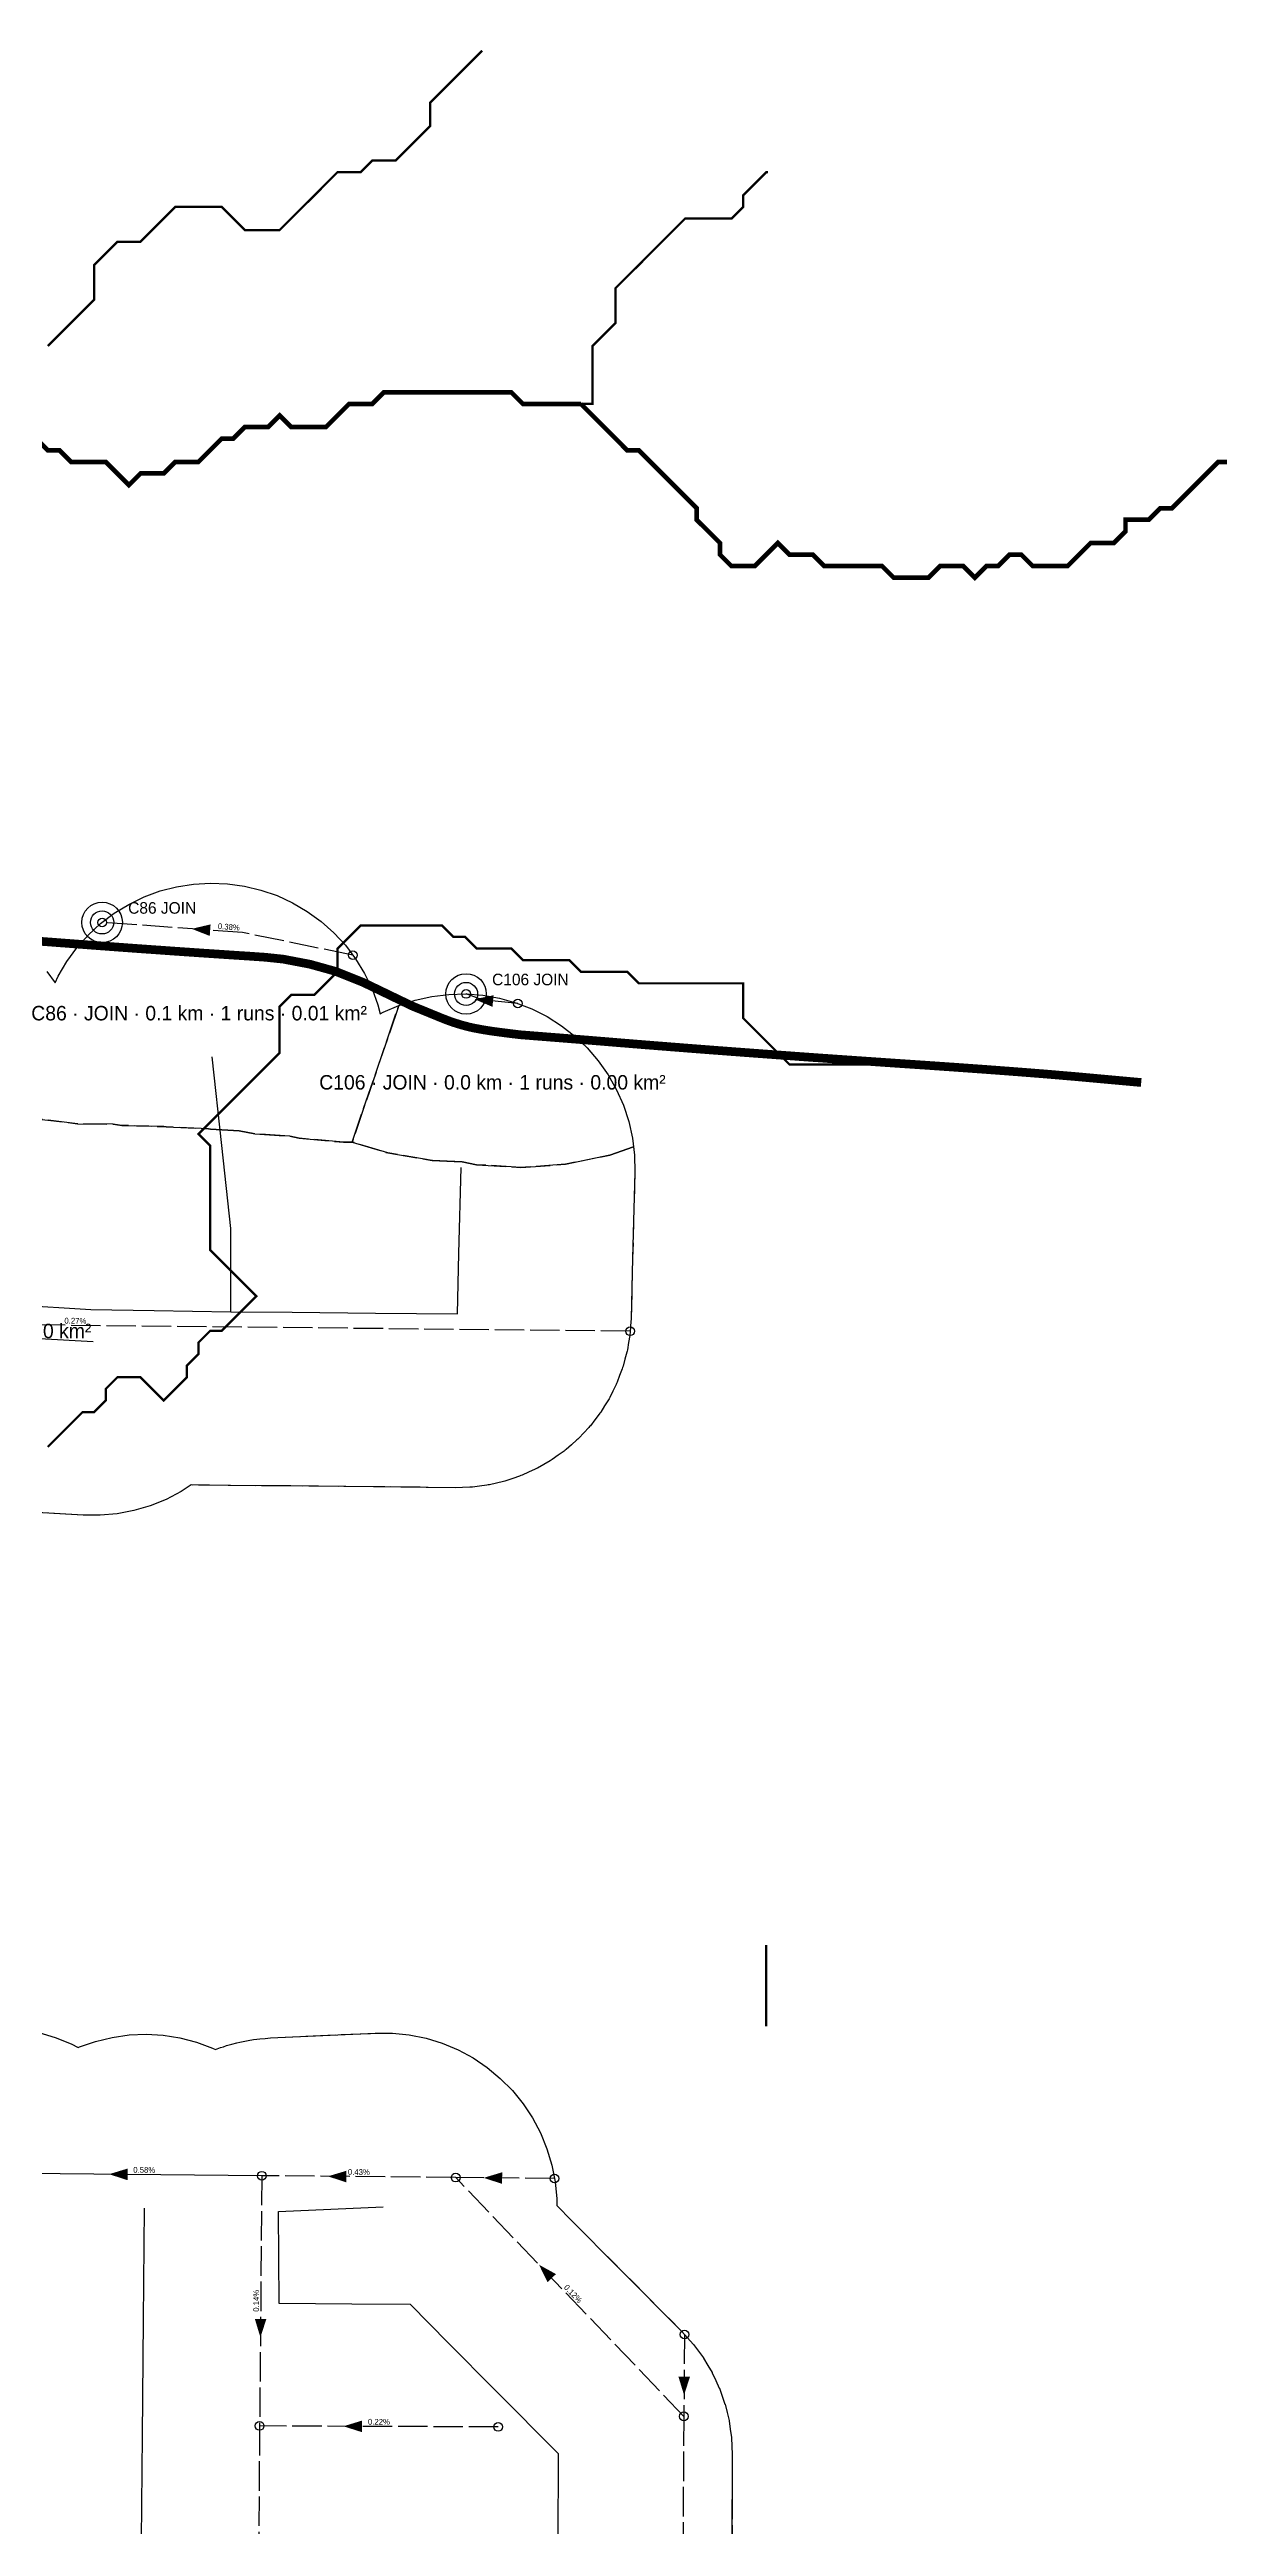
# Model space of a CAD drawing. Header units: metres. Extents: x 440276 to 476894, y 2561381 to 2578972.
# Drawn here: x 446707 to 447115, y 2567024 to 2567880 of the extents above; entities that cross this region are included whole.
import ezdxf
from ezdxf.enums import TextEntityAlignment as Align

# ---------------------------------------------------------------- set-up
doc = ezdxf.new("R2010")
doc.units = ezdxf.units.M
doc.header["$LTSCALE"] = 8
doc.linetypes.add('DASHED', pattern=[1.524, 1.27, -0.254])
for name, color, linetype in [('A_ARROWS', 7, 'Continuous'), ('A_BUILT_2006', 252, 'Continuous'), ('A_CATCH_LABEL', 7, 'Continuous'), ('A_CATCHMENTS', 7, 'Continuous'), ('A_ENVELOPE', 3, 'Continuous'), ('A_GRADIENT', 8, 'Continuous'), ('A_JUNCTIONS', 8, 'Continuous'), ('A_MAIN_PIPE', 5, 'Continuous'), ('A_OUTLET_LABEL', 7, 'Continuous'), ('A_OUTLETS', 7, 'Continuous'), ('A_RUNS', 7, 'Continuous'), ('A_STREAMS', 5, 'Continuous')]:
    doc.layers.add(name, color=color, linetype=linetype)

msp = doc.modelspace()

# ---------------------------------------------------------------- linework, layer by layer
at = {"layer": 'A_ARROWS', "color": 1}
for points in [[(446756.24, 2567576.13), (446762.77, 2567577.66), (446762.48, 2567573.67)], [(446727.7, 2567146.06), (446734.12, 2567148), (446734.08, 2567144)], [(446803.27, 2567145.32), (446809.69, 2567147.25), (446809.65, 2567143.25)], [(446857.06, 2567144.79), (446863.48, 2567146.73), (446863.44, 2567142.73)], [(446876.17, 2567114.8), (446882.04, 2567111.56), (446879.15, 2567108.79)], [(446779.98, 2567089.69), (446778.04, 2567096.11), (446782.04, 2567096.07)], [(446926.28, 2567069.74), (446924.33, 2567076.16), (446928.33, 2567076.13)], [(446808.66, 2567059), (446815.07, 2567060.97), (446815.05, 2567056.97)]]:
    msp.add_solid(points, dxfattribs=at)
at = {"layer": 'A_ARROWS', "color": 3}
msp.add_solid([(446853.94, 2567551.81), (446860.5, 2567553.19), (446860.12, 2567549.2)], dxfattribs=at)
at = {"layer": 'A_BUILT_2006', "color": 252}
for points in [[(446766.63, 2567501.26), (446763.31, 2567531.95)], [(446769.74, 2567472.59), (446766.63, 2567501.26)], [(446848.54, 2567463.99), (446849.31, 2567493.67)], [(446769.82, 2567443.84), (446769.74, 2567472.59)], [(446848, 2567443.13), (446848.54, 2567463.99)], [(446695.53, 2567446.23), (446721.36, 2567444.72)], [(446721.36, 2567444.72), (446743.27, 2567444.29)], [(446743.27, 2567444.29), (446769.82, 2567443.84)], [(446769.82, 2567443.84), (446790.95, 2567443.76)], [(446790.95, 2567443.76), (446819.67, 2567443.44)], [(446819.67, 2567443.44), (446848, 2567443.13)], [(446703.72, 2567434.65), (446722.25, 2567433.57)], [(446739.58, 2567095.64), (446739.94, 2567134.36)], [(446786.19, 2567133.2), (446822.37, 2567134.84)], [(446786.47, 2567101.36), (446786.19, 2567133.2)], [(446811.53, 2567101.17), (446786.47, 2567101.36)], [(446831.83, 2567101.01), (446811.53, 2567101.17)], [(446844.84, 2567087.77), (446831.83, 2567101.01)], [(446739.29, 2567055.69), (446739.58, 2567095.64)], [(446861.07, 2567071.51), (446844.84, 2567087.77)], [(446882.94, 2567049.45), (446861.07, 2567071.51)], [(446738.89, 2567019.8), (446739.29, 2567055.69)], [(446882.83, 2567018.66), (446882.94, 2567049.45)]]:
    msp.add_lwpolyline(points, dxfattribs=at)
at = {"layer": 'A_CATCHMENTS', "color": 1, "linetype": 'DASHED'}
for points in [[(446706.23, 2567561.37), (446709.09, 2567557.48), (446710.12, 2567559.73), (446713.1, 2567564.8), (446716.56, 2567569.57), (446720.48, 2567573.97), (446724.8, 2567577.96), (446729.5, 2567581.52), (446734.52, 2567584.59), (446739.82, 2567587.16), (446745.34, 2567589.2), (446751.04, 2567590.68), (446756.85, 2567591.6), (446762.73, 2567591.95), (446768.62, 2567591.71), (446774.45, 2567590.91), (446780.17, 2567589.53), (446785.74, 2567587.6), (446791.08, 2567585.13), (446796.16, 2567582.15), (446800.92, 2567578.69), (446805.33, 2567574.78), (446809.32, 2567570.45), (446812.87, 2567565.76), (446815.95, 2567560.74), (446818.52, 2567555.44), (446820.55, 2567549.91), (446821.39, 2567546.72), (446822.42, 2567547.3), (446827.81, 2567549.68), (446827.81, 2567549.68), (446811.65, 2567502.51), (446811.65, 2567502.51), (446808.72, 2567502.42), (446793.4, 2567503.8), (446790.12, 2567504.48), (446778.09, 2567505.37), (446772.65, 2567506.4), (446762.78, 2567506.98), (446762.04, 2567507.1), (446747.45, 2567507.73), (446746.57, 2567507.86), (446732.13, 2567508.25), (446729.08, 2567508.67), (446716.8, 2567508.81), (446701.49, 2567510.67)], [(446703.48, 2567194.98), (446709.12, 2567193.29), (446714.57, 2567191.06), (446716.99, 2567189.78), (446717.49, 2567190.01), (446723.05, 2567191.94), (446728.78, 2567193.32), (446734.61, 2567194.13), (446740.49, 2567194.36), (446746.37, 2567194.02), (446752.18, 2567193.1), (446757.88, 2567191.62), (446763.41, 2567189.58), (446764.48, 2567189.07), (446764.48, 2567189.07), (446766.19, 2567189.77), (446767.24, 2567190.08), (446768.27, 2567190.46), (446770.06, 2567190.93), (446771.83, 2567191.46), (446772.91, 2567191.67), (446773.97, 2567191.94), (446775.8, 2567192.23), (446777.61, 2567192.59), (446778.71, 2567192.69), (446779.79, 2567192.86), (446781.63, 2567192.97), (446783.47, 2567193.14), (446819.65, 2567194.78), (446825.54, 2567194.76), (446831.4, 2567194.16), (446837.17, 2567192.99), (446842.8, 2567191.26), (446848.23, 2567188.98), (446853.41, 2567186.19), (446858.3, 2567182.9), (446862.83, 2567179.15), (446866.98, 2567174.97), (446870.7, 2567170.4), (446873.95, 2567165.49), (446876.71, 2567160.29), (446878.94, 2567154.84), (446880.63, 2567149.2), (446881.76, 2567143.42), (446882.31, 2567137.56), (446882.3, 2567135.26), (446887.48, 2567129.99), (446903.54, 2567113.89), (446903.61, 2567113.82), (446903.69, 2567113.75), (446925.55, 2567091.68), (446927.5, 2567089.51), (446929.45, 2567087.35), (446929.47, 2567087.32), (446929.49, 2567087.3), (446931.21, 2567084.95), (446932.94, 2567082.61), (446932.96, 2567082.58), (446932.98, 2567082.55), (446934.46, 2567080.05), (446935.95, 2567077.54), (446935.96, 2567077.52), (446935.98, 2567077.49), (446937.21, 2567074.85), (446938.45, 2567072.21), (446938.46, 2567072.18), (446938.47, 2567072.16), (446939.44, 2567069.41), (446940.41, 2567066.66), (446940.42, 2567066.63), (446940.43, 2567066.6), (446941.13, 2567063.77), (446941.83, 2567060.95), (446941.83, 2567060.92), (446941.84, 2567060.89), (446942.25, 2567058), (446942.67, 2567055.12), (446942.67, 2567055.09), (446942.68, 2567055.06), (446942.8, 2567052.15), (446942.94, 2567049.24), (446942.83, 2567018.46)]]:
    msp.add_lwpolyline(points, dxfattribs=at)
at = {"layer": 'A_CATCHMENTS', "color": 3, "linetype": 'DASHED'}
msp.add_lwpolyline([(446824.01, 2567498.73), (446811.65, 2567502.51), (446827.81, 2567549.68), (446833.4, 2567551.52), (446839.15, 2567552.8), (446844.99, 2567553.51), (446850.88, 2567553.65), (446856.75, 2567553.21), (446862.55, 2567552.19), (446868.22, 2567550.61), (446873.71, 2567548.49), (446878.97, 2567545.83), (446883.94, 2567542.67), (446888.57, 2567539.04), (446892.83, 2567534.98), (446896.67, 2567530.51), (446900.05, 2567525.69), (446902.95, 2567520.56), (446905.33, 2567515.18), (446907.16, 2567509.58), (446908.45, 2567503.84), (446908.81, 2567500.81), (446900.65, 2567498.01), (446885.29, 2567494.81), (446869.95, 2567493.7), (446854.63, 2567494.68), (446849.6, 2567495.68), (446839.31, 2567496.09), (446824.01, 2567498.73)], close=True, dxfattribs=at)
at = {"layer": 'A_CATCHMENTS', "color": 2, "linetype": 'DASHED'}
msp.add_lwpolyline([(446701.49, 2567510.67), (446716.8, 2567508.81), (446729.08, 2567508.67), (446732.13, 2567508.25), (446746.57, 2567507.86), (446747.45, 2567507.73), (446762.04, 2567507.1), (446762.78, 2567506.98), (446772.65, 2567506.4), (446778.09, 2567505.37), (446790.12, 2567504.48), (446793.4, 2567503.8), (446808.72, 2567502.42), (446811.65, 2567502.51), (446824.01, 2567498.73), (446839.31, 2567496.09), (446849.6, 2567495.68), (446854.63, 2567494.68), (446869.95, 2567493.7), (446885.29, 2567494.81), (446900.65, 2567498.01), (446908.81, 2567500.81), (446909.16, 2567497.99), (446909.29, 2567492.11), (446908.52, 2567462.43), (446907.97, 2567441.56), (446907.79, 2567439.07), (446907.64, 2567436.58), (446907.57, 2567436.14), (446907.53, 2567435.69), (446907.1, 2567433.23), (446906.71, 2567430.77), (446906.59, 2567430.33), (446906.52, 2567429.89), (446905.85, 2567427.49), (446905.21, 2567425.07), (446905.06, 2567424.65), (446904.94, 2567424.22), (446904.04, 2567421.89), (446903.17, 2567419.55), (446902.97, 2567419.15), (446902.81, 2567418.73), (446901.68, 2567416.5), (446900.59, 2567414.26), (446900.36, 2567413.87), (446900.16, 2567413.47), (446898.82, 2567411.37), (446897.51, 2567409.24), (446897.24, 2567408.88), (446897, 2567408.5), (446895.46, 2567406.54), (446893.95, 2567404.55), (446893.64, 2567404.22), (446893.37, 2567403.87), (446891.64, 2567402.06), (446889.95, 2567400.23), (446889.61, 2567399.93), (446889.3, 2567399.61), (446887.41, 2567397.98), (446885.54, 2567396.33), (446885.18, 2567396.06), (446884.84, 2567395.77), (446882.79, 2567394.34), (446880.77, 2567392.87), (446880.38, 2567392.65), (446880.02, 2567392.39), (446877.84, 2567391.16), (446875.69, 2567389.9), (446875.28, 2567389.71), (446874.89, 2567389.49), (446872.61, 2567388.48), (446870.34, 2567387.44), (446869.91, 2567387.3), (446869.5, 2567387.12), (446867.13, 2567386.34), (446864.77, 2567385.52), (446864.34, 2567385.42), (446863.91, 2567385.28), (446861.47, 2567384.73), (446859.04, 2567384.15), (446858.6, 2567384.09), (446858.16, 2567384), (446855.68, 2567383.69), (446853.21, 2567383.35), (446852.76, 2567383.34), (446852.32, 2567383.28), (446849.82, 2567383.23), (446847.33, 2567383.13), (446819, 2567383.45), (446819, 2567383.45), (446819, 2567383.45), (446790.51, 2567383.76), (446769.6, 2567383.84), (446769.2, 2567383.86), (446768.8, 2567383.85), (446756.05, 2567384.07), (446752.63, 2567381.82), (446747.41, 2567379.1), (446741.95, 2567376.89), (446736.3, 2567375.24), (446730.52, 2567374.14), (446724.65, 2567373.62), (446718.76, 2567373.67), (446700.88, 2567374.71)], dxfattribs=at)
at = {"layer": 'A_ENVELOPE', "color": 3}
for points in [[(446706.23, 2567561.37), (446709.09, 2567557.48), (446710.12, 2567559.73), (446713.1, 2567564.8), (446716.56, 2567569.57), (446720.48, 2567573.97), (446724.8, 2567577.96), (446729.5, 2567581.52), (446734.52, 2567584.59), (446739.82, 2567587.16), (446745.34, 2567589.2), (446751.04, 2567590.68), (446756.85, 2567591.6), (446762.73, 2567591.95), (446768.62, 2567591.71), (446774.45, 2567590.91), (446780.17, 2567589.53), (446785.74, 2567587.6), (446791.08, 2567585.13), (446796.16, 2567582.15), (446800.92, 2567578.69), (446805.33, 2567574.78), (446809.32, 2567570.45), (446812.87, 2567565.76), (446815.95, 2567560.74), (446818.52, 2567555.44), (446820.55, 2567549.91), (446821.39, 2567546.72), (446822.42, 2567547.3), (446827.81, 2567549.68), (446833.4, 2567551.52), (446839.15, 2567552.8), (446844.99, 2567553.51), (446850.88, 2567553.65), (446856.75, 2567553.21), (446862.55, 2567552.19), (446868.22, 2567550.61), (446873.71, 2567548.49), (446878.97, 2567545.83), (446883.94, 2567542.67), (446888.57, 2567539.04), (446892.83, 2567534.98), (446896.67, 2567530.51), (446900.05, 2567525.69), (446902.95, 2567520.56), (446905.33, 2567515.18), (446907.16, 2567509.58), (446908.45, 2567503.84), (446909.16, 2567497.99), (446909.29, 2567492.11), (446908.52, 2567462.43), (446907.97, 2567441.56), (446907.79, 2567439.07), (446907.64, 2567436.58), (446907.57, 2567436.14), (446907.53, 2567435.69), (446907.1, 2567433.23), (446906.71, 2567430.77), (446906.59, 2567430.33), (446906.52, 2567429.89), (446905.85, 2567427.49), (446905.21, 2567425.07), (446905.06, 2567424.65), (446904.94, 2567424.22), (446904.04, 2567421.89), (446903.17, 2567419.55), (446902.97, 2567419.15), (446902.81, 2567418.73), (446901.68, 2567416.5), (446900.59, 2567414.26), (446900.36, 2567413.87), (446900.16, 2567413.47), (446898.82, 2567411.37), (446897.51, 2567409.24), (446897.24, 2567408.88), (446897, 2567408.5), (446895.46, 2567406.54), (446893.95, 2567404.55), (446893.64, 2567404.22), (446893.37, 2567403.87), (446891.64, 2567402.06), (446889.95, 2567400.23), (446889.61, 2567399.93), (446889.3, 2567399.61), (446887.41, 2567397.98), (446885.54, 2567396.33), (446885.18, 2567396.06), (446884.84, 2567395.77), (446882.79, 2567394.34), (446880.77, 2567392.87), (446880.38, 2567392.65), (446880.02, 2567392.39), (446877.84, 2567391.16), (446875.69, 2567389.9), (446875.28, 2567389.71), (446874.89, 2567389.49), (446872.61, 2567388.48), (446870.34, 2567387.44), (446869.91, 2567387.3), (446869.5, 2567387.12), (446867.13, 2567386.34), (446864.77, 2567385.52), (446864.34, 2567385.42), (446863.91, 2567385.28), (446861.47, 2567384.73), (446859.04, 2567384.15), (446858.6, 2567384.09), (446858.16, 2567384), (446855.68, 2567383.69), (446853.21, 2567383.35), (446852.76, 2567383.34), (446852.32, 2567383.28), (446849.82, 2567383.23), (446847.33, 2567383.13), (446819, 2567383.45), (446819, 2567383.45), (446819, 2567383.45), (446790.51, 2567383.76), (446769.6, 2567383.84), (446769.2, 2567383.86), (446768.8, 2567383.85), (446756.05, 2567384.07), (446752.63, 2567381.82), (446747.41, 2567379.1), (446741.95, 2567376.89), (446736.3, 2567375.24), (446730.52, 2567374.14), (446724.65, 2567373.62), (446718.76, 2567373.67), (446700.88, 2567374.71)], [(446703.48, 2567194.98), (446709.12, 2567193.29), (446714.57, 2567191.06), (446716.99, 2567189.78), (446717.49, 2567190.01), (446723.05, 2567191.94), (446728.78, 2567193.32), (446734.61, 2567194.13), (446740.49, 2567194.36), (446746.37, 2567194.02), (446752.18, 2567193.1), (446757.88, 2567191.62), (446763.41, 2567189.58), (446764.48, 2567189.07), (446764.48, 2567189.07), (446766.19, 2567189.77), (446767.24, 2567190.08), (446768.27, 2567190.46), (446770.06, 2567190.93), (446771.83, 2567191.46), (446772.91, 2567191.67), (446773.97, 2567191.94), (446775.8, 2567192.23), (446777.61, 2567192.59), (446778.71, 2567192.69), (446779.79, 2567192.86), (446781.63, 2567192.97), (446783.47, 2567193.14), (446819.65, 2567194.78), (446825.54, 2567194.76), (446831.4, 2567194.16), (446837.17, 2567192.99), (446842.8, 2567191.26), (446848.23, 2567188.98), (446853.41, 2567186.19), (446858.3, 2567182.9), (446862.83, 2567179.15), (446866.98, 2567174.97), (446870.7, 2567170.4), (446873.95, 2567165.49), (446876.71, 2567160.29), (446878.94, 2567154.84), (446880.63, 2567149.2), (446881.76, 2567143.42), (446882.31, 2567137.56), (446882.3, 2567135.26), (446887.48, 2567129.99), (446903.54, 2567113.89), (446903.61, 2567113.82), (446903.69, 2567113.75), (446925.55, 2567091.68), (446927.5, 2567089.51), (446929.45, 2567087.35), (446929.47, 2567087.32), (446929.49, 2567087.3), (446931.21, 2567084.95), (446932.94, 2567082.61), (446932.96, 2567082.58), (446932.98, 2567082.55), (446934.46, 2567080.05), (446935.95, 2567077.54), (446935.96, 2567077.52), (446935.98, 2567077.49), (446937.21, 2567074.85), (446938.45, 2567072.21), (446938.46, 2567072.18), (446938.47, 2567072.16), (446939.44, 2567069.41), (446940.41, 2567066.66), (446940.42, 2567066.63), (446940.43, 2567066.6), (446941.13, 2567063.77), (446941.83, 2567060.95), (446941.83, 2567060.92), (446941.84, 2567060.89), (446942.25, 2567058), (446942.67, 2567055.12), (446942.67, 2567055.09), (446942.68, 2567055.06), (446942.8, 2567052.15), (446942.94, 2567049.24), (446942.83, 2567018.46)]]:
    msp.add_lwpolyline(points, dxfattribs=at)
at = {"layer": 'A_JUNCTIONS'}
for centre in [(446725.31, 2567578.35), (446811.92, 2567567.02), (446850.99, 2567553.64), (446868.85, 2567550.37), (446907.67, 2567437.15), (446780.5, 2567145.54), (446847.41, 2567144.88), (446881.54, 2567144.55), (446926.45, 2567090.69), (446779.7, 2567059.12), (446862.1, 2567058.77), (446926.22, 2567062.44)]:
    msp.add_circle(centre, 1.5, dxfattribs=at)
at = {"layer": 'A_MAIN_PIPE', "color": 5, "const_width": 3}
msp.add_lwpolyline([(446699.17, 2567572.19), (446707.52, 2567571.56), (446718.12, 2567570.76), (446728.72, 2567569.97), (446737.05, 2567569.36), (446749.93, 2567568.45), (446760.54, 2567567.72), (446773.25, 2567566.88), (446776.09, 2567566.7), (446781.58, 2567566.32), (446787.87, 2567565.66), (446797.1, 2567563.9), (446805.94, 2567561.44), (446815.49, 2567557.62), (446831.3, 2567550), (446832.55, 2567549.41), (446834.78, 2567548.5), (446836.7, 2567547.72), (446838.62, 2567546.93), (446840.58, 2567546.13), (446842.55, 2567545.32), (446844.71, 2567544.48), (446846.58, 2567543.81), (446849.51, 2567542.9), (446851.95, 2567542.26), (446853.7, 2567541.87), (446856.73, 2567541.3), (446859.03, 2567540.93), (446860.75, 2567540.68), (446863.37, 2567540.33), (446865.5, 2567540.06), (446867.6, 2567539.8), (446869.91, 2567539.53), (446883.03, 2567538.5), (446893.61, 2567537.65), (446904.19, 2567536.78), (446913.18, 2567536.05), (446925.38, 2567535.09), (446929.34, 2567534.78), (446935.98, 2567534.27), (446946.58, 2567533.47), (446957.19, 2567532.69), (446967.79, 2567531.92), (446978.4, 2567531.17), (446992.04, 2567530.23), (446999.6, 2567529.71), (447010.2, 2567529), (447020.78, 2567528.27), (447031.35, 2567527.51), (447041.9, 2567526.72), (447052.42, 2567525.89), (447056.8, 2567525.51), (447062.13, 2567525.06), (447073.54, 2567524.02), (447084.15, 2567523.06)], dxfattribs=at)
at = {"layer": 'A_OUTLETS', "color": 5}
for centre, radius in [((446725.31, 2567578.35), 7), ((446725.31, 2567578.35), 4), ((446850.99, 2567553.64), 7), ((446850.99, 2567553.64), 4)]:
    msp.add_circle(centre, radius, dxfattribs=at)
at = {"layer": 'A_RUNS', "color": 1, "linetype": 'DASHED'}
for points in [[(446811.92, 2567567.02), (446773.77, 2567574.87), (446725.31, 2567578.35)], [(446780.5, 2567145.54), (446779.7, 2567059.12)], [(446847.41, 2567144.88), (446780.5, 2567145.54)], [(446926.22, 2567062.44), (446847.41, 2567144.88)], [(446881.54, 2567144.55), (446847.41, 2567144.88)], [(446926.45, 2567090.69), (446926.22, 2567062.44)], [(446779.7, 2567059.12), (446779.03, 2566979.92)], [(446862.1, 2567058.77), (446779.7, 2567059.12)], [(446926.22, 2567062.44), (446925.55, 2566978.84)]]:
    msp.add_lwpolyline(points, dxfattribs=at)
at = {"layer": 'A_RUNS', "color": 3, "linetype": 'DASHED'}
msp.add_lwpolyline([(446868.85, 2567550.37), (446856.51, 2567551.56), (446850.99, 2567553.64)], dxfattribs=at)
at = {"layer": 'A_RUNS', "color": 2, "linetype": 'DASHED'}
msp.add_lwpolyline([(446907.67, 2567437.15), (446650.52, 2567439.87), (446636.24, 2567314.62)], dxfattribs=at)
at = {"layer": 'A_RUNS', "color": 1}
msp.add_lwpolyline([(446780.5, 2567145.54), (446699.17, 2567146.34)], dxfattribs=at)
at = {"layer": 'A_STREAMS', "color": 5}
for points, const_width in [([(446856.56, 2567879.38), (446854.63, 2567877.46), (446850.63, 2567873.45), (446846.63, 2567869.45), (446842.63, 2567865.45), (446838.62, 2567861.45), (446838.62, 2567857.45), (446838.62, 2567853.44), (446834.62, 2567849.44), (446830.62, 2567845.44), (446826.62, 2567841.44), (446822.62, 2567841.44), (446818.62, 2567841.44), (446814.61, 2567837.44), (446810.61, 2567837.44), (446806.61, 2567837.44), (446802.61, 2567833.44), (446798.61, 2567829.43), (446794.6, 2567825.43), (446790.6, 2567821.43), (446786.6, 2567817.43), (446782.6, 2567817.43), (446778.6, 2567817.43), (446774.6, 2567817.43), (446770.59, 2567821.43), (446766.59, 2567825.43), (446762.59, 2567825.43), (446758.59, 2567825.43), (446754.59, 2567825.43), (446750.59, 2567825.43), (446746.58, 2567821.43), (446742.58, 2567817.43), (446738.58, 2567813.43), (446734.58, 2567813.43), (446730.58, 2567813.43), (446726.58, 2567809.43), (446722.57, 2567805.42), (446722.57, 2567801.42), (446722.57, 2567797.42), (446722.57, 2567793.42), (446718.57, 2567789.42), (446714.57, 2567785.41), (446710.57, 2567781.41), (446706.57, 2567777.41)], 0.8), ([(446955.26, 2567837.44), (446954.67, 2567837.44), (446950.67, 2567833.44), (446946.67, 2567829.43), (446946.67, 2567825.43), (446942.67, 2567821.43), (446938.67, 2567821.43), (446934.67, 2567821.43), (446930.66, 2567821.43), (446926.66, 2567821.43), (446922.66, 2567817.43), (446918.66, 2567813.43), (446914.66, 2567809.43), (446910.66, 2567805.42), (446906.65, 2567801.42), (446902.65, 2567797.42), (446902.65, 2567793.42), (446902.65, 2567789.42), (446902.65, 2567785.41), (446898.65, 2567781.41), (446894.65, 2567777.41), (446894.65, 2567773.41), (446894.65, 2567769.41), (446894.65, 2567765.41), (446894.65, 2567761.4), (446894.65, 2567757.4), (446890.65, 2567757.4)], 0.8), ([(446890.65, 2567757.4), (446886.65, 2567757.4), (446882.64, 2567757.4), (446878.64, 2567757.4), (446874.64, 2567757.4), (446870.64, 2567757.4), (446866.64, 2567761.4), (446862.63, 2567761.4), (446858.63, 2567761.4), (446854.63, 2567761.4), (446850.63, 2567761.4), (446846.63, 2567761.4), (446842.63, 2567761.4), (446838.62, 2567761.4), (446834.62, 2567761.4), (446830.62, 2567761.4), (446826.62, 2567761.4), (446822.62, 2567761.4), (446818.62, 2567757.4), (446814.61, 2567757.4), (446810.61, 2567757.4), (446806.61, 2567753.4), (446802.61, 2567749.4), (446798.61, 2567749.4), (446794.6, 2567749.4), (446790.6, 2567749.4), (446786.6, 2567753.4), (446782.6, 2567749.4), (446778.6, 2567749.4), (446774.6, 2567749.4), (446770.59, 2567745.4), (446766.59, 2567745.4), (446762.59, 2567741.39), (446758.59, 2567737.39), (446754.59, 2567737.39), (446750.59, 2567737.39), (446746.58, 2567733.39), (446742.58, 2567733.39), (446738.58, 2567733.39), (446734.58, 2567729.39), (446730.58, 2567733.39), (446726.58, 2567737.39), (446722.57, 2567737.39), (446718.57, 2567737.39), (446714.57, 2567737.39), (446710.57, 2567741.39), (446706.57, 2567741.39), (446702.56, 2567745.4)], 1.6), ([(447113.83, 2567737.39), (447110.74, 2567737.39), (447106.74, 2567733.39), (447102.74, 2567729.39), (447098.74, 2567725.39), (447094.74, 2567721.39), (447090.73, 2567721.39), (447086.73, 2567717.38), (447082.73, 2567717.38), (447078.73, 2567717.38), (447078.73, 2567713.38), (447074.73, 2567709.38), (447070.73, 2567709.38), (447066.72, 2567709.38), (447062.72, 2567705.38), (447058.72, 2567701.38), (447054.72, 2567701.38), (447050.72, 2567701.38), (447046.71, 2567701.38), (447042.71, 2567705.38), (447038.71, 2567705.38), (447034.71, 2567701.38), (447030.71, 2567701.38), (447026.71, 2567697.38), (447022.7, 2567701.38), (447018.7, 2567701.38), (447014.7, 2567701.38), (447010.7, 2567697.38), (447006.7, 2567697.38), (447002.7, 2567697.38), (446998.69, 2567697.38), (446994.69, 2567701.38), (446990.69, 2567701.38), (446986.69, 2567701.38), (446982.69, 2567701.38), (446978.69, 2567701.38), (446974.68, 2567701.38), (446970.68, 2567705.38), (446966.68, 2567705.38), (446962.68, 2567705.38), (446958.68, 2567709.38), (446954.67, 2567705.38), (446950.67, 2567701.38), (446946.67, 2567701.38), (446942.67, 2567701.38), (446938.67, 2567705.38), (446938.67, 2567709.38), (446934.67, 2567713.38), (446930.66, 2567717.38), (446930.66, 2567721.39), (446926.66, 2567725.39), (446922.66, 2567729.39), (446918.66, 2567733.39), (446914.66, 2567737.39), (446910.66, 2567741.39), (446906.65, 2567741.39), (446902.65, 2567745.4), (446898.65, 2567749.4), (446894.65, 2567753.4), (446890.65, 2567757.4)], 1.6), ([(446998.69, 2567529.3), (446994.69, 2567529.3), (446990.69, 2567529.3), (446986.69, 2567529.3), (446982.69, 2567529.3), (446978.69, 2567529.3), (446974.68, 2567529.3), (446970.68, 2567529.3), (446966.68, 2567529.3), (446962.68, 2567529.3), (446958.68, 2567533.3), (446954.67, 2567537.3), (446950.67, 2567541.31), (446946.67, 2567545.31), (446946.67, 2567549.31), (446946.67, 2567553.31), (446946.67, 2567557.31), (446942.67, 2567557.31), (446938.67, 2567557.31), (446934.67, 2567557.31), (446930.66, 2567557.31), (446926.66, 2567557.31), (446922.66, 2567557.31), (446918.66, 2567557.31), (446914.66, 2567557.31), (446910.66, 2567557.31), (446906.65, 2567561.31), (446902.65, 2567561.31), (446898.65, 2567561.31), (446894.65, 2567561.31), (446890.65, 2567561.31), (446886.65, 2567565.32), (446882.64, 2567565.32), (446878.64, 2567565.32), (446874.64, 2567565.32), (446870.64, 2567565.32), (446866.64, 2567569.32), (446862.63, 2567569.32), (446858.63, 2567569.32), (446854.63, 2567569.32), (446850.63, 2567573.32), (446846.63, 2567573.32), (446842.63, 2567577.32), (446838.62, 2567577.32), (446834.62, 2567577.32), (446830.62, 2567577.32), (446826.62, 2567577.32), (446822.62, 2567577.32), (446818.62, 2567577.32), (446814.61, 2567577.32), (446810.61, 2567573.32), (446806.61, 2567569.32), (446806.61, 2567565.32), (446806.61, 2567561.31), (446802.61, 2567557.31), (446798.61, 2567553.31), (446794.6, 2567553.31), (446790.6, 2567553.31), (446786.6, 2567549.31), (446786.6, 2567545.31), (446786.6, 2567541.31), (446786.6, 2567537.3), (446786.6, 2567533.3), (446782.6, 2567529.3), (446778.6, 2567525.3), (446774.6, 2567521.3), (446770.59, 2567517.3), (446766.59, 2567513.29), (446762.59, 2567509.29), (446758.59, 2567505.29), (446762.59, 2567501.29), (446762.59, 2567497.29), (446762.59, 2567493.28), (446762.59, 2567489.28), (446762.59, 2567485.28), (446762.59, 2567481.28), (446762.59, 2567477.28), (446762.59, 2567473.28), (446762.59, 2567469.27), (446762.59, 2567465.27), (446766.59, 2567461.27), (446770.59, 2567457.27), (446774.6, 2567453.27), (446778.6, 2567449.26), (446774.6, 2567445.26), (446770.59, 2567441.26), (446766.59, 2567437.26), (446762.59, 2567437.26), (446758.59, 2567433.26), (446758.59, 2567429.26), (446754.59, 2567425.25), (446754.59, 2567421.25), (446750.59, 2567417.25), (446746.58, 2567413.25), (446742.58, 2567417.25), (446738.58, 2567421.25), (446734.58, 2567421.25), (446730.58, 2567421.25), (446726.58, 2567417.25), (446726.58, 2567413.25), (446722.57, 2567409.25), (446718.57, 2567409.25), (446714.57, 2567405.25), (446710.57, 2567401.24), (446706.57, 2567397.24)], 0.8), ([(446954.67, 2567225.17), (446954.67, 2567221.16), (446954.67, 2567217.16), (446954.67, 2567213.16), (446954.67, 2567209.16), (446954.67, 2567205.16), (446954.67, 2567201.15), (446954.67, 2567197.15)], 0.8)]:
    msp.add_lwpolyline(points, dxfattribs=dict(at, const_width=const_width))

# ---------------------------------------------------------------- texts
at = {"layer": 'A_CATCH_LABEL', "color": 1}
msp.add_text('C86 · JOIN · 0.1 km · 1 runs · 0.01 km²', height=5, dxfattribs=at).set_placement((446758.81, 2567547.01), align=Align.MIDDLE_CENTER)
at = {"layer": 'A_CATCH_LABEL', "color": 3}
msp.add_text('C106 · JOIN · 0.0 km · 1 runs · 0.00 km²', height=5, dxfattribs=at).set_placement((446860.11, 2567523.13), align=Align.MIDDLE_CENTER)
at = {"layer": 'A_CATCH_LABEL', "color": 2}
msp.add_text('C18 · JOIN · 1.5 km · 15 runs · 0.10 km²', height=5, dxfattribs=at).set_placement((446661.78, 2567437.26), align=Align.MIDDLE_CENTER)
at = {"layer": 'A_GRADIENT', "color": 1}
for s, rotation, p in [('0.38%', 355.88801, (446768.96, 2567575.21)), ('0.58%', 359.4375, (446739.84, 2567145.94)), ('0.43%', 359.4375, (446813.96, 2567145.21)), ('0.14%', 89.46493, (446780.1, 2567102.33)), ('0.12%', 313.71134, (446886.81, 2567103.66)), ('0.22%', 359.75034, (446820.9, 2567058.94))]:
    msp.add_text(s, height=2, rotation=rotation, dxfattribs=at).set_placement(p, align=Align.BOTTOM_CENTER)
at = {"layer": 'A_GRADIENT', "color": 2}
msp.add_text('0.27%', height=2, rotation=359.39226, dxfattribs=at).set_placement((446716.07, 2567439.18), align=Align.BOTTOM_CENTER)
at = {"layer": 'A_OUTLET_LABEL', "color": 5}
for s, p in [('C86 JOIN', (446734.31, 2567581.35)), ('C106 JOIN', (446859.99, 2567556.64))]:
    msp.add_text(s, height=4, dxfattribs=at).set_placement(p)

doc.saveas('drawing.dxf')
